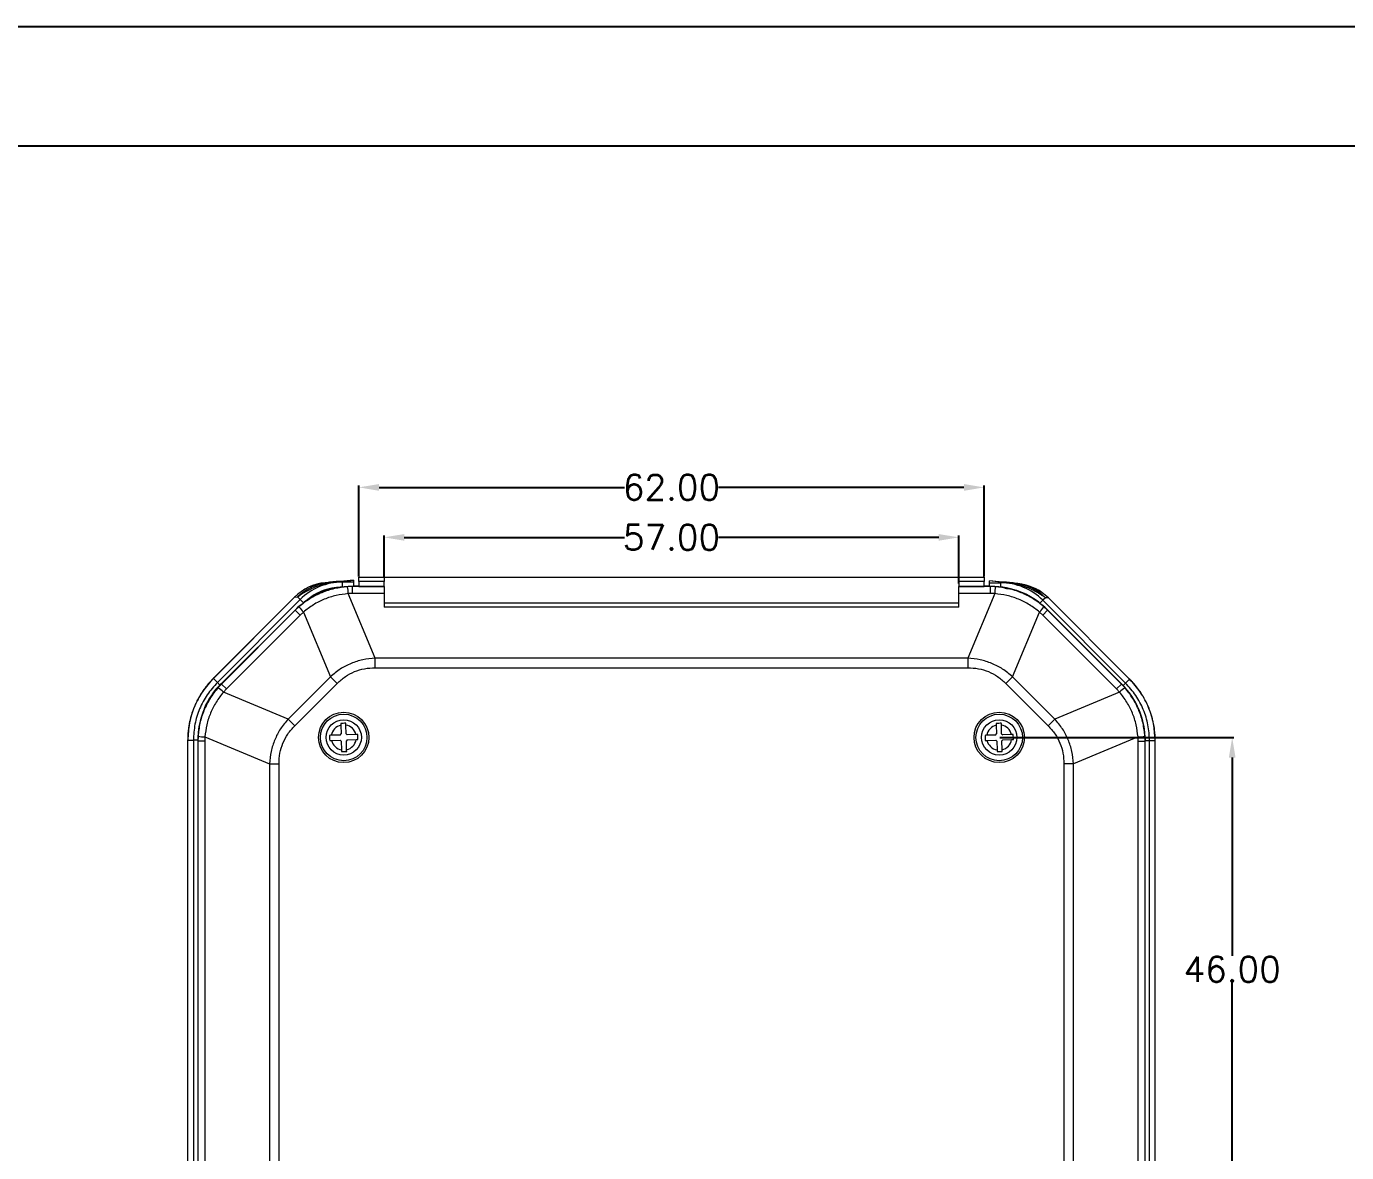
# Model space of a CAD drawing. Header units: inches. Extents: x 1153 to 4131, y 573 to 1071.
# Drawn here: x 1599 to 1729.9, y 959 to 1070.7 of the extents above; entities that cross this region are included whole.
import ezdxf

# ---------------------------------------------------------------- set-up
doc = ezdxf.new("R2010")
doc.units = ezdxf.units.IN
doc.styles.get("Standard").update_dxf_attribs({"font": 'txt', "bigfont": 'gbcbig.shx'})
doc.dimstyles.new('2.5', dxfattribs={"dimtxt": 2.5, "dimasz": 2, "dimexe": 0.18, "dimexo": 0.0625, "dimgap": 0.09, "dimtad": 0, "dimtih": 1, "dimtoh": 1, "dimzin": 0, "dimdsep": 46, "dimtxsty": 'Standard', "dimcen": 2, "dimadec": 0, "dimazin": 0, "dimtfac": 1, "dimtofl": 0, "dimtmove": 0, "dimatfit": 3, "dimfxl": 1, "dimtolj": 1, "dimtzin": 0, "dimarcsym": 0})

# ---------------------------------------------------------------- blocks, each defined once
blk = doc.blocks.new('*D298')
at = {"color": 0, "lineweight": -2}
for p, q in [((1695.52, 1000.19), (1718.74, 1000.19)), ((1718.56, 998.19), (1718.56, 978.53)), ((1718.56, 956.19), (1718.56, 975.85)), ((1695.52, 954.19), (1718.74, 954.19))]:
    blk.add_line(p, q, dxfattribs=at)
at = {"color": 0}
for points in [[(1718.23, 998.19), (1718.89, 998.19), (1718.56, 1000.19)], [(1718.23, 956.19), (1718.89, 956.19), (1718.56, 954.19)]]:
    blk.add_solid(points, dxfattribs=at)
at = {"layer": 'Defpoints', "color": 0}
for p in [(1695.46, 1000.19), (1718.56, 1000.19), (1695.46, 954.19)]:
    blk.add_point(p, dxfattribs=at)
at = {"color": 0, "insert": (1718.56, 977.19), "char_height": 2.5, "attachment_point": 5}
blk.add_mtext('\\A1;46.00', dxfattribs=at)
blk = doc.blocks.new('*D299')
at = {"color": 0, "lineweight": -2}
for p, q in [((1634.46, 1016.11), (1634.46, 1020.21)), ((1636.46, 1020.03), (1658.29, 1020.03)), ((1689.46, 1020.03), (1667.63, 1020.03)), ((1691.46, 1015.47), (1691.46, 1020.21))]:
    blk.add_line(p, q, dxfattribs=at)
at = {"color": 0}
for points in [[(1636.46, 1020.36), (1636.46, 1019.7), (1634.46, 1020.03)], [(1689.46, 1020.36), (1689.46, 1019.7), (1691.46, 1020.03)]]:
    blk.add_solid(points, dxfattribs=at)
at = {"layer": 'Defpoints', "color": 0}
for p in [(1691.46, 1020.03), (1634.46, 1016.05), (1691.46, 1015.41)]:
    blk.add_point(p, dxfattribs=at)
at = {"color": 0, "insert": (1662.96, 1020.03), "char_height": 2.5, "attachment_point": 5}
blk.add_mtext('\\A1;57.00', dxfattribs=at)
blk = doc.blocks.new('*D300')
at = {"color": 0, "lineweight": -2}
for p, q in [((1631.96, 1016.14), (1631.96, 1025.17)), ((1693.96, 1016.14), (1693.96, 1025.17)), ((1633.96, 1024.99), (1658.29, 1024.99)), ((1691.96, 1024.99), (1667.63, 1024.99))]:
    blk.add_line(p, q, dxfattribs=at)
at = {"color": 0}
for points in [[(1633.96, 1025.32), (1633.96, 1024.65), (1631.96, 1024.99)], [(1691.96, 1025.32), (1691.96, 1024.65), (1693.96, 1024.99)]]:
    blk.add_solid(points, dxfattribs=at)
at = {"layer": 'Defpoints', "color": 0}
for p in [(1693.96, 1024.99), (1631.96, 1016.08), (1693.96, 1016.08)]:
    blk.add_point(p, dxfattribs=at)
at = {"color": 0, "insert": (1662.96, 1024.99), "char_height": 2.5, "attachment_point": 5}
blk.add_mtext('\\A1;62.00', dxfattribs=at)

msp = doc.modelspace()

# ---------------------------------------------------------------- linework, layer by layer
for p, q in [((1152.911, 1070.714), (1856.883, 1070.714)), ((1171.127, 1058.863), (1845.031, 1058.863))]:
    msp.add_line(p, q)
at = {"color": 7, "linetype": 'Continuous', "lineweight": 15}
for p, q in [((1631.959, 1016.077), (1693.959, 1016.077)), ((1631.959, 1015.658), (1631.959, 1016.077)), ((1691.459, 1016.051), (1634.459, 1016.051)), ((1634.459, 1016.051), (1634.459, 1015.658)), ((1691.459, 1015.658), (1691.459, 1016.051)), ((1693.959, 1016.077), (1693.959, 1015.658)), ((1628.93, 1015.563), (1628.631, 1015.534)), ((1629.846, 1015.652), (1631.44, 1015.807)), ((1630.329, 1015.669), (1631.44, 1015.777)), ((1630.329, 1015.594), (1630.329, 1015.669)), ((1631.44, 1015.594), (1630.329, 1015.594)), ((1631.316, 1015.144), (1630.847, 1015.13)), ((1631.316, 1015.144), (1631.294, 1015.167)), ((1631.959, 1015.167), (1631.294, 1015.167)), ((1631.316, 1014.459), (1631.316, 1015.144)), ((1634.459, 1015.144), (1631.316, 1015.144)), ((1631.44, 1015.777), (1631.44, 1015.594)), ((1631.959, 1015.186), (1631.44, 1015.186)), ((1634.459, 1015.658), (1631.959, 1015.658)), ((1631.959, 1015.658), (1631.959, 1015.158)), ((1631.959, 1015.149), (1631.959, 1015.158)), ((1631.959, 1015.158), (1634.459, 1015.158)), ((1634.459, 1015.149), (1631.959, 1015.149)), ((1634.459, 1015.158), (1634.459, 1015.658)), ((1634.459, 1015.158), (1634.459, 1015.149)), ((1634.459, 1015.144), (1634.459, 1015.149)), ((1634.459, 1015.144), (1634.459, 1014.459)), ((1693.959, 1015.658), (1691.459, 1015.658)), ((1691.459, 1015.658), (1691.459, 1015.158)), ((1691.459, 1015.158), (1693.959, 1015.158)), ((1691.459, 1015.149), (1691.459, 1015.158)), ((1693.959, 1015.149), (1691.459, 1015.149)), ((1691.459, 1015.149), (1691.459, 1015.144)), ((1694.603, 1015.144), (1691.459, 1015.144)), ((1691.459, 1014.459), (1691.459, 1015.144)), ((1693.959, 1015.158), (1693.959, 1015.658)), ((1694.479, 1015.186), (1693.959, 1015.186)), ((1694.625, 1015.167), (1693.959, 1015.167)), ((1693.959, 1015.158), (1693.959, 1015.149)), ((1694.479, 1015.737), (1696.073, 1015.582)), ((1695.59, 1015.599), (1694.479, 1015.707)), ((1694.479, 1015.524), (1694.479, 1015.707)), ((1694.479, 1015.524), (1695.59, 1015.524)), ((1694.625, 1015.167), (1694.603, 1015.144)), ((1695.072, 1015.13), (1694.603, 1015.144)), ((1694.603, 1014.459), (1694.603, 1015.144)), ((1695.59, 1015.524), (1695.59, 1015.599)), ((1697.288, 1015.464), (1696.989, 1015.493)), ((1625.577, 1014.097), (1617.527, 1006.047)), ((1617.536, 1006.042), (1625.582, 1014.089)), ((1626.14, 1013.859), (1617.93, 1005.649)), ((1625.675, 1014.179), (1625.572, 1014.092)), ((1625.582, 1014.089), (1625.882, 1014.118)), ((1625.882, 1014.118), (1626.14, 1013.859)), ((1631.316, 1014.459), (1630.905, 1014.447)), ((1633.579, 1008.048), (1630.905, 1014.447)), ((1634.459, 1014.459), (1631.316, 1014.459)), ((1634.459, 1014.459), (1634.459, 1013.12)), ((1634.459, 1013.542), (1691.459, 1013.542)), ((1691.459, 1013.12), (1691.459, 1014.459)), ((1694.603, 1014.459), (1691.459, 1014.459)), ((1695.013, 1014.447), (1692.34, 1008.048)), ((1695.013, 1014.447), (1694.603, 1014.459)), ((1700.037, 1014.048), (1699.779, 1013.789)), ((1707.989, 1005.579), (1699.779, 1013.789)), ((1700.336, 1014.019), (1700.037, 1014.048)), ((1708.383, 1005.972), (1700.336, 1014.019)), ((1708.392, 1005.977), (1700.342, 1014.027)), ((1618.321, 1005.508), (1625.638, 1012.824)), ((1625.66, 1012.801), (1618.344, 1005.485)), ((1618.829, 1005), (1626.145, 1012.316)), ((1625.638, 1012.824), (1625.66, 1012.801)), ((1626.02, 1013.139), (1625.66, 1012.801)), ((1626.145, 1012.316), (1625.66, 1012.801)), ((1626.145, 1012.316), (1626.46, 1012.612)), ((1626.46, 1012.612), (1629.136, 1006.207)), ((1691.459, 1013.12), (1634.459, 1013.12)), ((1696.783, 1006.207), (1699.459, 1012.612)), ((1699.459, 1012.612), (1699.774, 1012.316)), ((1700.259, 1012.801), (1699.774, 1012.316)), ((1699.774, 1012.316), (1707.09, 1005)), ((1699.899, 1013.139), (1700.259, 1012.801)), ((1700.259, 1012.801), (1700.281, 1012.824)), ((1707.575, 1005.485), (1700.259, 1012.801)), ((1700.281, 1012.824), (1707.598, 1005.508)), ((1692.34, 1008.048), (1633.579, 1008.048)), ((1633.579, 1007.104), (1633.579, 1008.048)), ((1692.34, 1008.048), (1692.34, 1007.104)), ((1633.579, 1007.104), (1692.34, 1007.104)), ((1617.93, 1005.649), (1617.536, 1006.042)), ((1618.006, 1005.125), (1618.344, 1005.485)), ((1618.344, 1005.485), (1618.321, 1005.508)), ((1618.344, 1005.485), (1618.829, 1005)), ((1629.136, 1006.207), (1624.938, 1002.009)), ((1625.604, 1001.343), (1629.802, 1005.542)), ((1629.136, 1006.207), (1629.802, 1005.542)), ((1696.783, 1006.207), (1696.117, 1005.542)), ((1696.117, 1005.542), (1700.315, 1001.343)), ((1700.981, 1002.009), (1696.783, 1006.207)), ((1707.575, 1005.485), (1707.09, 1005)), ((1707.598, 1005.508), (1707.575, 1005.485)), ((1707.913, 1005.125), (1707.575, 1005.485)), ((1708.383, 1005.972), (1707.989, 1005.579)), ((1618.533, 1004.685), (1618.829, 1005)), ((1624.938, 1002.009), (1618.533, 1004.685)), ((1707.386, 1004.685), (1700.981, 1002.009)), ((1707.09, 1005), (1707.386, 1004.685)), ((1624.938, 1002.009), (1625.604, 1001.343)), ((1700.981, 1002.009), (1700.315, 1001.343)), ((1616.015, 1000.298), (1616.001, 999.829)), ((1616.698, 1000.24), (1616.686, 999.829)), ((1616.698, 1000.24), (1623.097, 997.566)), ((1630.102, 1000.425), (1629.228, 1000.398)), ((1630.102, 1000.425), (1630.199, 1000.528)), ((1630.172, 1001.402), (1630.199, 1000.528)), ((1630.699, 1000.543), (1630.672, 1001.417)), ((1630.699, 1000.543), (1630.802, 1000.446)), ((1631.676, 1000.473), (1630.802, 1000.446)), ((1695.102, 1000.425), (1694.228, 1000.398)), ((1695.102, 1000.425), (1695.199, 1000.528)), ((1695.172, 1001.402), (1695.199, 1000.528)), ((1695.699, 1000.543), (1695.672, 1001.417)), ((1695.699, 1000.543), (1695.802, 1000.446)), ((1696.676, 1000.473), (1695.802, 1000.446)), ((1709.221, 1000.24), (1702.821, 997.566)), ((1709.233, 999.829), (1709.221, 1000.24)), ((1709.904, 1000.298), (1709.918, 999.829)), ((1614.984, 999.909), (1614.984, 860.532)), ((1614.994, 999.905), (1615.551, 999.905)), ((1614.994, 860.536), (1614.994, 999.905)), ((1615.551, 999.905), (1615.551, 860.536)), ((1615.978, 999.851), (1616.001, 999.829)), ((1615.978, 999.851), (1615.978, 860.52)), ((1616.686, 999.829), (1616.001, 999.829)), ((1616.001, 999.829), (1616.001, 860.542)), ((1616.686, 999.829), (1616.686, 860.542)), ((1629.243, 999.899), (1630.117, 999.925)), ((1630.22, 999.828), (1630.117, 999.925)), ((1630.22, 999.828), (1630.247, 998.954)), ((1630.817, 999.946), (1630.72, 999.843)), ((1630.746, 998.969), (1630.72, 999.843)), ((1630.817, 999.946), (1631.691, 999.973)), ((1694.243, 999.899), (1695.117, 999.925)), ((1695.22, 999.828), (1695.117, 999.925)), ((1695.22, 999.828), (1695.247, 998.954)), ((1695.817, 999.946), (1695.72, 999.843)), ((1695.746, 998.969), (1695.72, 999.843)), ((1695.817, 999.946), (1696.691, 999.973)), ((1709.233, 860.542), (1709.233, 999.829)), ((1709.233, 999.829), (1709.918, 999.829)), ((1709.94, 999.851), (1709.918, 999.829)), ((1709.918, 860.542), (1709.918, 999.829)), ((1709.94, 860.52), (1709.94, 999.851)), ((1710.368, 860.466), (1710.368, 999.835)), ((1710.924, 999.835), (1710.368, 999.835)), ((1710.924, 999.835), (1710.908, 999.999)), ((1710.924, 860.466), (1710.924, 999.835)), ((1710.934, 860.462), (1710.934, 999.839)), ((1623.097, 997.566), (1623.097, 862.805)), ((1623.097, 997.566), (1624.041, 997.566)), ((1624.041, 862.805), (1624.041, 997.566)), ((1701.878, 997.566), (1701.878, 862.805)), ((1702.821, 997.566), (1701.878, 997.566)), ((1702.821, 862.805), (1702.821, 997.566))]:
    msp.add_line(p, q, dxfattribs=at)
at = {"color": 8, "linetype": 'Continuous', "lineweight": 15}
for p, q in [((1630.329, 1015.108), (1630.329, 1015.594)), ((1695.59, 1015.524), (1695.59, 1015.108)), ((1626.459, 1013.54), (1626.14, 1013.859)), ((1699.779, 1013.789), (1699.5, 1013.51)), ((1617.536, 1006.042), (1617.536, 1006.042)), ((1708.383, 1005.972), (1708.383, 1005.972))]:
    msp.add_line(p, q, dxfattribs=at)
at = {"color": 7, "linetype": 'Continuous', "lineweight": 15}
for centre, radius in [((1630.459, 1000.186), 2.5), ((1630.459, 1000.186), 2.308), ((1630.459, 1000.186), 1.75), ((1695.459, 1000.186), 2.5), ((1695.459, 1000.186), 2.308), ((1695.459, 1000.186), 1.75)]:
    msp.add_circle(centre, radius, dxfattribs=at)
for centre, radius, start, end in [((1629.112, 1010.582), 4.975, 95.55347, 135.18879), ((1629.411, 1010.611), 4.975, 95.55347, 135.18879), ((1630.329, 1009.671), 5.924, 90, 135), ((1630.227, 1011.721), 3.949, 88.52462, 95.5406), ((1622.879, 1014.102), 8.034, 2.45871, 7.35322), ((1703.04, 1014.102), 8.034, 172.64678, 177.54129), ((1695.692, 1011.651), 3.949, 84.4594, 91.47538), ((1695.59, 1009.601), 5.924, 45, 90), ((1696.507, 1010.541), 4.975, 44.81121, 84.44653), ((1696.807, 1010.512), 4.975, 44.81121, 84.44653), ((1632.223, 1017.87), 7.801, 217.32641, 222.37171), ((1693.695, 1017.87), 7.801, 317.62829, 322.67359), ((1623.959, 999.872), 8, 135, 156.75015), ((1613.275, 998.922), 7.801, 47.62829, 52.67359), ((1712.644, 998.922), 7.801, 127.32641, 132.37171), ((1617.043, 1008.266), 8.034, 262.64678, 267.54129), ((1630.459, 1000.186), 1.25, 103.27305, 170.19913), ((1630.459, 1000.186), 1.25, 13.27305, 80.19913), ((1695.459, 1000.186), 1.25, 103.27305, 170.19913), ((1695.459, 1000.186), 1.25, 13.27305, 80.19913), ((1708.876, 1008.266), 8.034, 272.45871, 277.35322), ((1630.459, 1000.186), 1.25, 193.27305, 260.19913), ((1630.459, 1000.186), 1.25, 283.27305, 350.19913), ((1695.459, 1000.186), 1.25, 193.27305, 260.19913), ((1695.459, 1000.186), 1.25, 283.27305, 350.19913)]:
    msp.add_arc(centre, radius, start, end, dxfattribs=at)
for centre, major_axis, start_param, end_param in [((1631.296, 1007.165), (-5.659, 5.659), 5.4979394, 6.2831853), ((1694.623, 1007.165), (-5.659, -5.659), 3.1415927, 3.9268385), ((1623.98, 999.849), (5.659, -5.659), 3.1415927, 3.9268385), ((1701.939, 999.849), (5.659, 5.659), 5.4979394, 6.2831853)]:
    msp.add_ellipse(centre, major_axis=major_axis, ratio=0.9996955, start_param=start_param, end_param=end_param, dxfattribs=at)
for points, knots in [([(1630.329, 1015.669), (1630.164, 1015.663), (1629.824, 1015.651), (1629.305, 1015.586), (1628.901, 1015.506), (1628.606, 1015.433), (1628.31, 1015.35), (1627.952, 1015.231), (1627.553, 1015.073), (1627.101, 1014.865), (1626.649, 1014.619), (1626.223, 1014.355), (1625.998, 1014.198), (1625.882, 1014.118)], [0, 0, 0, 0, 0.0613059, 0.1260733, 0.1888619, 0.2206278, 0.2530999, 0.3269993, 0.4098263, 0.5028325, 0.663228, 0.8270866, 1, 1, 1, 1]), ([(1630.847, 1015.13), (1630.41, 1015.084), (1629.533, 1014.99), (1628.268, 1014.574), (1627.067, 1013.978), (1626.37, 1013.42), (1626.02, 1013.139)], [0, 0, 0, 0, 0.2475272, 0.4966978, 0.7475196, 1, 1, 1, 1]), ([(1629.846, 1015.652), (1629.835, 1015.651), (1629.82, 1015.649), (1629.793, 1015.647), (1629.775, 1015.645), (1629.756, 1015.643), (1629.737, 1015.641), (1629.718, 1015.64), (1629.686, 1015.637), (1629.647, 1015.633), (1629.577, 1015.626), (1629.475, 1015.616), (1629.339, 1015.603), (1629.13, 1015.582), (1629.01, 1015.571), (1628.93, 1015.563)], [0, 0, 0, 0, 0.0109935, 0.0152295, 0.0187774, 0.0218584, 0.0248009, 0.0279763, 0.0316869, 0.0447263, 0.0630348, 0.1254703, 0.2504673, 0.5002717, 1, 1, 1, 1]), ([(1631.44, 1015.594), (1631.44, 1015.584), (1631.44, 1015.564), (1631.44, 1015.447), (1631.44, 1015.307), (1631.44, 1015.205), (1631.44, 1015.167)], [0, 0, 0, 0, 0.27673384, 0.55346769, 0.83020153, 1, 1, 1, 1]), ([(1694.479, 1015.167), (1694.479, 1015.181), (1694.479, 1015.259), (1694.479, 1015.376), (1694.479, 1015.494), (1694.479, 1015.514), (1694.479, 1015.524)], [0, 0, 0, 0, 0.0730266, 0.3820177, 0.6910089, 1, 1, 1, 1]), ([(1699.899, 1013.139), (1699.549, 1013.42), (1698.852, 1013.978), (1697.651, 1014.574), (1696.386, 1014.99), (1695.509, 1015.084), (1695.072, 1015.13)], [0, 0, 0, 0, 0.2524804, 0.5033022, 0.7524728, 1, 1, 1, 1]), ([(1700.037, 1014.048), (1699.949, 1014.109), (1699.784, 1014.224), (1699.485, 1014.416), (1699.145, 1014.618), (1698.725, 1014.84), (1698.22, 1015.068), (1697.665, 1015.268), (1697.102, 1015.419), (1696.616, 1015.516), (1696.095, 1015.581), (1695.755, 1015.593), (1695.59, 1015.599)], [0, 0, 0, 0, 0.1321856, 0.2496237, 0.3787068, 0.4973618, 0.6221439, 0.7469582, 0.8102063, 0.8738933, 0.9386707, 1, 1, 1, 1]), ([(1696.989, 1015.493), (1696.961, 1015.496), (1696.904, 1015.501), (1696.815, 1015.51), (1696.74, 1015.517), (1696.679, 1015.523), (1696.633, 1015.528), (1696.586, 1015.532), (1696.517, 1015.539), (1696.454, 1015.545), (1696.357, 1015.554), (1696.3, 1015.56), (1696.232, 1015.567), (1696.201, 1015.57), (1696.182, 1015.571), (1696.163, 1015.573), (1696.144, 1015.575), (1696.125, 1015.577), (1696.099, 1015.579), (1696.084, 1015.581), (1696.073, 1015.582)], [0, 0, 0, 0, 0.1695321, 0.3502325, 0.4997615, 0.5694008, 0.6347891, 0.6959345, 0.7546144, 0.8680819, 0.9106555, 0.9554425, 0.9683737, 0.9720793, 0.9752568, 0.9782047, 0.9812889, 0.9848333, 0.9890572, 1, 1, 1, 1]), ([(1700.347, 1014.022), (1700.136, 1014.216), (1699.733, 1014.588), (1699.248, 1014.845), (1699.015, 1014.968)], [0, 0, 0, 0, 0.5207216, 1, 1, 1, 1]), ([(1630.905, 1014.447), (1630.5, 1014.399), (1629.689, 1014.303), (1628.525, 1013.913), (1627.424, 1013.368), (1626.781, 1012.864), (1626.46, 1012.612)], [0, 0, 0, 0, 0.2501157, 0.4999973, 0.7498294, 1, 1, 1, 1]), ([(1699.459, 1012.612), (1699.138, 1012.864), (1698.495, 1013.368), (1697.394, 1013.913), (1696.23, 1014.303), (1695.419, 1014.399), (1695.013, 1014.447)], [0, 0, 0, 0, 0.2501661, 0.5000036, 0.7498799, 1, 1, 1, 1]), ([(1633.579, 1008.048), (1633.165, 1008.008), (1632.349, 1007.931), (1631.181, 1007.552), (1630.087, 1006.994), (1629.456, 1006.472), (1629.136, 1006.207)], [0, 0, 0, 0, 0.2535546, 0.5002407, 0.7468041, 1, 1, 1, 1]), ([(1696.783, 1006.207), (1696.463, 1006.472), (1695.832, 1006.994), (1694.738, 1007.552), (1693.569, 1007.931), (1692.753, 1008.008), (1692.34, 1008.048)], [0, 0, 0, 0, 0.2531959, 0.4997593, 0.7464454, 1, 1, 1, 1]), ([(1629.802, 1005.542), (1630.066, 1005.781), (1630.586, 1006.251), (1631.516, 1006.742), (1632.521, 1007.052), (1633.222, 1007.086), (1633.579, 1007.104)], [0, 0, 0, 0, 0.2543571, 0.4996841, 0.7451106, 1, 1, 1, 1]), ([(1692.34, 1007.104), (1692.697, 1007.086), (1693.398, 1007.052), (1694.403, 1006.742), (1695.333, 1006.252), (1695.853, 1005.781), (1696.117, 1005.542)], [0, 0, 0, 0, 0.2548241, 0.5003134, 0.7455778, 1, 1, 1, 1]), ([(1617.532, 1006.052), (1617.531, 1006.052), (1617.53, 1006.05), (1617.516, 1006.037), (1617.244, 1005.762), (1616.854, 1005.315), (1616.428, 1004.713), (1616.144, 1004.252), (1615.902, 1003.804), (1615.581, 1003.109), (1615.364, 1002.488), (1615.226, 1001.944), (1615.171, 1001.704), (1615.11, 1001.394), (1615.049, 1000.995), (1614.995, 1000.487), (1614.988, 1000.108), (1614.984, 999.897)], [0, 0, 0, 0, 0.0001018, 0.0008136, 0.0085066, 0.169961, 0.2601966, 0.3322178, 0.407545, 0.4835313, 0.6679029, 0.695001, 0.7302713, 0.7758367, 0.8336991, 0.9074131, 1, 1, 1, 1]), ([(1617.536, 1006.042), (1617.156, 1005.617), (1616.397, 1004.768), (1615.612, 1003.244), (1615.09, 1001.612), (1615.026, 1000.475), (1614.994, 999.905)], [0, 0, 0, 0, 0.2506193, 0.5000337, 0.7494339, 1, 1, 1, 1]), ([(1617.93, 1005.649), (1617.575, 1005.25), (1616.868, 1004.455), (1616.131, 1003.032), (1615.64, 1001.504), (1615.581, 1000.44), (1615.551, 999.905)], [0, 0, 0, 0, 0.25054991, 0.4996132, 0.74879283, 1, 1, 1, 1]), ([(1710.368, 999.835), (1710.338, 1000.37), (1710.279, 1001.434), (1709.788, 1002.962), (1709.051, 1004.385), (1708.344, 1005.18), (1707.989, 1005.579)], [0, 0, 0, 0, 0.25120895, 0.50038838, 0.74945241, 1, 1, 1, 1]), ([(1710.934, 999.827), (1710.922, 1000.202), (1710.902, 1000.792), (1710.772, 1001.538), (1710.646, 1002.077), (1710.498, 1002.572), (1710.232, 1003.295), (1709.928, 1003.924), (1709.583, 1004.495), (1709.33, 1004.878), (1709.028, 1005.276), (1708.745, 1005.606), (1708.563, 1005.803), (1708.461, 1005.907), (1708.413, 1005.956), (1708.395, 1005.974), (1708.39, 1005.979), (1708.388, 1005.981), (1708.388, 1005.982), (1708.387, 1005.982)], [0, 0, 0, 0, 0.16456874, 0.25890859, 0.3315084, 0.40793968, 0.48511468, 0.66986635, 0.71335779, 0.77789335, 0.87100025, 0.93258305, 0.96852147, 0.98879983, 0.99653331, 0.99893199, 0.99964928, 0.99987261, 1, 1, 1, 1]), ([(1618.006, 1005.125), (1617.725, 1004.775), (1617.167, 1004.078), (1616.571, 1002.877), (1616.155, 1001.612), (1616.061, 1000.735), (1616.015, 1000.298)], [0, 0, 0, 0, 0.2524804, 0.5033022, 0.7524728, 1, 1, 1, 1]), ([(1618.533, 1004.685), (1618.281, 1004.364), (1617.777, 1003.721), (1617.232, 1002.62), (1616.842, 1001.456), (1616.746, 1000.645), (1616.698, 1000.24)], [0, 0, 0, 0, 0.2501661, 0.5000036, 0.7498799, 1, 1, 1, 1]), ([(1709.221, 1000.24), (1709.173, 1000.645), (1709.077, 1001.456), (1708.686, 1002.62), (1708.142, 1003.721), (1707.638, 1004.364), (1707.386, 1004.685)], [0, 0, 0, 0, 0.2501157, 0.4999973, 0.7498294, 1, 1, 1, 1]), ([(1709.904, 1000.298), (1709.857, 1000.735), (1709.764, 1001.612), (1709.348, 1002.877), (1708.752, 1004.078), (1708.193, 1004.775), (1707.913, 1005.125)], [0, 0, 0, 0, 0.2475272, 0.4966978, 0.7475196, 1, 1, 1, 1]), ([(1624.938, 1002.009), (1624.673, 1001.689), (1624.151, 1001.058), (1623.593, 999.964), (1623.214, 998.796), (1623.137, 997.98), (1623.097, 997.566)], [0, 0, 0, 0, 0.25319592, 0.49975926, 0.74644543, 1, 1, 1, 1]), ([(1630.167, 1001.577), (1630.167, 1001.566), (1630.169, 1001.523), (1630.171, 1001.464), (1630.172, 1001.416), (1630.172, 1001.402)], [0, 0, 0, 0, 0.1985425, 0.7675845, 1, 1, 1, 1]), ([(1630.672, 1001.417), (1630.672, 1001.431), (1630.67, 1001.491), (1630.668, 1001.548), (1630.667, 1001.593)], [0, 0, 0, 0, 0.2327202, 1, 1, 1, 1]), ([(1695.167, 1001.577), (1695.167, 1001.566), (1695.169, 1001.523), (1695.171, 1001.464), (1695.172, 1001.416), (1695.172, 1001.402)], [0, 0, 0, 0, 0.1985425, 0.7675845, 1, 1, 1, 1]), ([(1695.672, 1001.417), (1695.672, 1001.431), (1695.67, 1001.491), (1695.668, 1001.548), (1695.667, 1001.593)], [0, 0, 0, 0, 0.2327202, 1, 1, 1, 1]), ([(1702.821, 997.566), (1702.782, 997.98), (1702.704, 998.796), (1702.326, 999.964), (1701.767, 1001.058), (1701.245, 1001.689), (1700.981, 1002.009)], [0, 0, 0, 0, 0.2535546, 0.5002407, 0.7468041, 1, 1, 1, 1]), ([(1624.041, 997.566), (1624.059, 997.923), (1624.093, 998.624), (1624.403, 999.629), (1624.893, 1000.559), (1625.364, 1001.079), (1625.604, 1001.343)], [0, 0, 0, 0, 0.2548241, 0.5003134, 0.7455778, 1, 1, 1, 1]), ([(1629.228, 1000.398), (1629.226, 1000.398), (1629.167, 1000.397), (1629.109, 1000.395), (1629.052, 1000.393)], [0, 0, 0, 0, 0.0300879, 1, 1, 1, 1]), ([(1631.851, 1000.478), (1631.84, 1000.478), (1631.797, 1000.476), (1631.738, 1000.474), (1631.69, 1000.473), (1631.676, 1000.473)], [0, 0, 0, 0, 0.1985425, 0.7675845, 1, 1, 1, 1]), ([(1694.228, 1000.398), (1694.226, 1000.398), (1694.167, 1000.397), (1694.109, 1000.395), (1694.052, 1000.393)], [0, 0, 0, 0, 0.0300879, 1, 1, 1, 1]), ([(1696.851, 1000.478), (1696.84, 1000.478), (1696.797, 1000.476), (1696.738, 1000.474), (1696.69, 1000.473), (1696.676, 1000.473)], [0, 0, 0, 0, 0.1985425, 0.7675845, 1, 1, 1, 1]), ([(1700.315, 1001.343), (1700.555, 1001.079), (1701.025, 1000.559), (1701.516, 999.629), (1701.825, 998.624), (1701.86, 997.923), (1701.878, 997.566)], [0, 0, 0, 0, 0.2543571, 0.4996841, 0.7451106, 1, 1, 1, 1]), ([(1629.068, 999.893), (1629.082, 999.894), (1629.139, 999.895), (1629.198, 999.897), (1629.243, 999.899)], [0, 0, 0, 0, 0.2573175, 1, 1, 1, 1]), ([(1630.247, 998.954), (1630.247, 998.952), (1630.248, 998.893), (1630.25, 998.835), (1630.252, 998.779)], [0, 0, 0, 0, 0.0300879, 1, 1, 1, 1]), ([(1630.752, 998.794), (1630.751, 998.808), (1630.75, 998.865), (1630.748, 998.925), (1630.746, 998.969)], [0, 0, 0, 0, 0.2573175, 1, 1, 1, 1]), ([(1631.691, 999.973), (1631.705, 999.973), (1631.765, 999.975), (1631.822, 999.977), (1631.866, 999.978)], [0, 0, 0, 0, 0.2327202, 1, 1, 1, 1]), ([(1694.068, 999.893), (1694.082, 999.894), (1694.139, 999.895), (1694.198, 999.897), (1694.243, 999.899)], [0, 0, 0, 0, 0.2573175, 1, 1, 1, 1]), ([(1695.247, 998.954), (1695.247, 998.952), (1695.248, 998.893), (1695.25, 998.835), (1695.252, 998.779)], [0, 0, 0, 0, 0.0300879, 1, 1, 1, 1]), ([(1695.752, 998.794), (1695.751, 998.808), (1695.75, 998.865), (1695.748, 998.925), (1695.746, 998.969)], [0, 0, 0, 0, 0.2573175, 1, 1, 1, 1]), ([(1696.691, 999.973), (1696.705, 999.973), (1696.765, 999.975), (1696.822, 999.977), (1696.866, 999.978)], [0, 0, 0, 0, 0.2327202, 1, 1, 1, 1])]:
    msp.add_open_spline(points, degree=3, knots=knots, dxfattribs=at)
at = {"color": 8, "linetype": 'Continuous', "lineweight": 15}
for points, knots in [([(1630.217, 1015.084), (1629.903, 1015.066), (1629.23, 1015.027), (1628.243, 1014.708), (1627.394, 1014.282), (1626.956, 1013.896), (1626.787, 1013.748)], [0, 0, 0, 0, 0.2502091, 0.5356634, 0.8211178, 1, 1, 1, 1]), ([(1696.014, 1014.984), (1696.223, 1014.97), (1696.791, 1014.934), (1697.669, 1014.626), (1698.341, 1014.329), (1698.621, 1014.098), (1698.626, 1014.094)], [0, 0, 0, 0, 0.22473125, 0.60921597, 0.99370068, 1, 1, 1, 1]), ([(1618.198, 1005.38), (1618.182, 1005.396), (1618.122, 1005.456), (1618.034, 1005.544), (1617.951, 1005.627), (1617.937, 1005.642), (1617.93, 1005.649)], [0, 0, 0, 0, 0.1063713, 0.4042475, 0.7021238, 1, 1, 1, 1]), ([(1707.989, 1005.579), (1707.982, 1005.572), (1707.968, 1005.557), (1707.885, 1005.474), (1707.802, 1005.392), (1707.748, 1005.338), (1707.738, 1005.328)], [0, 0, 0, 0, 0.3101954, 0.6203907, 0.9305861, 1, 1, 1, 1]), ([(1710.908, 999.999), (1710.878, 1000.514), (1710.816, 1001.595), (1710.306, 1003.175), (1709.522, 1004.698), (1708.763, 1005.547), (1708.383, 1005.972)], [0, 0, 0, 0, 0.2320679, 0.487654, 0.7432272, 1, 1, 1, 1]), ([(1615.917, 999.906), (1615.899, 999.906), (1615.819, 999.906), (1615.699, 999.906), (1615.581, 999.906), (1615.561, 999.905), (1615.551, 999.905)], [0, 0, 0, 0, 0.0860224, 0.3906816, 0.6953408, 1, 1, 1, 1]), ([(1710.368, 999.835), (1710.358, 999.835), (1710.338, 999.836), (1710.221, 999.836), (1710.081, 999.836), (1709.979, 999.836), (1709.94, 999.836)], [0, 0, 0, 0, 0.27673384, 0.55346769, 0.83020153, 1, 1, 1, 1])]:
    msp.add_open_spline(points, degree=3, knots=knots, dxfattribs=at)
at = {"color": 7, "linetype": 'Continuous', "lineweight": 15}
for points in [[(1630.667, 1001.593), (1630.584, 1001.59), (1630.417, 1001.585), (1630.25, 1001.58), (1630.167, 1001.577)], [(1695.667, 1001.593), (1695.584, 1001.59), (1695.417, 1001.585), (1695.25, 1001.58), (1695.167, 1001.577)], [(1629.052, 1000.393), (1629.055, 1000.31), (1629.06, 1000.143), (1629.065, 999.977), (1629.068, 999.893)], [(1631.866, 999.978), (1631.864, 1000.061), (1631.859, 1000.228), (1631.854, 1000.395), (1631.851, 1000.478)], [(1694.052, 1000.393), (1694.055, 1000.31), (1694.06, 1000.143), (1694.065, 999.977), (1694.068, 999.893)], [(1696.866, 999.978), (1696.864, 1000.061), (1696.859, 1000.228), (1696.854, 1000.395), (1696.851, 1000.478)], [(1630.252, 998.779), (1630.335, 998.781), (1630.502, 998.786), (1630.668, 998.791), (1630.752, 998.794)], [(1695.252, 998.779), (1695.335, 998.781), (1695.502, 998.786), (1695.668, 998.791), (1695.752, 998.794)]]:
    msp.add_open_spline(points, degree=3, dxfattribs=at)

# ---------------------------------------------------------------- dimensions: what is measured, and where the dimension line sits
for base, p1, p2, picture, middle in [((1693.959, 1024.986), (1631.959, 1016.077), (1693.959, 1016.077), '*D300', (1662.959, 1024.986)), ((1691.459, 1020.031), (1634.459, 1016.051), (1691.459, 1015.408), '*D299', (1662.959, 1020.031))]:
    dim = msp.add_linear_dim(base=base, p1=p1, p2=p2, dimstyle='2.5')
    dim.commit()
    dim.dimension.update_dxf_attribs({"geometry": picture, "text_midpoint": middle})
dim = msp.add_linear_dim(base=(1718.559, 1000.186), p1=(1695.459, 954.186), p2=(1695.459, 1000.186), angle=90, dimstyle='2.5')
dim.commit()
dim.dimension.update_dxf_attribs({"geometry": '*D298', "text_midpoint": (1718.559, 977.186)})

doc.saveas('drawing.dxf')
